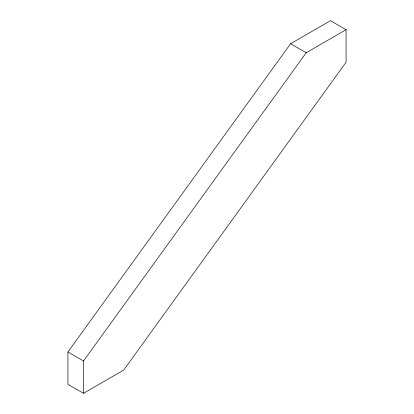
<?xml version="1.0" encoding="UTF-8"?>
<svg xmlns="http://www.w3.org/2000/svg" width="414" height="414" viewBox="0 0 414 414"><rect width="100%" height="100%" fill="white"/><g stroke="black" fill="none" stroke-linecap="round" stroke-linejoin="round"><path stroke-width="0.62" d="M67.922 351.962L290.602 43.718L330.47 20.7L346.078 29.71L346.078 62.203L123.6 370.168L83.53 393.3L67.922 384.29L67.922 351.962L83.53 360.972L83.53 393.3M83.53 360.972L306.21 52.728L346.078 29.71M290.602 43.718L306.21 52.728"/></g></svg>
